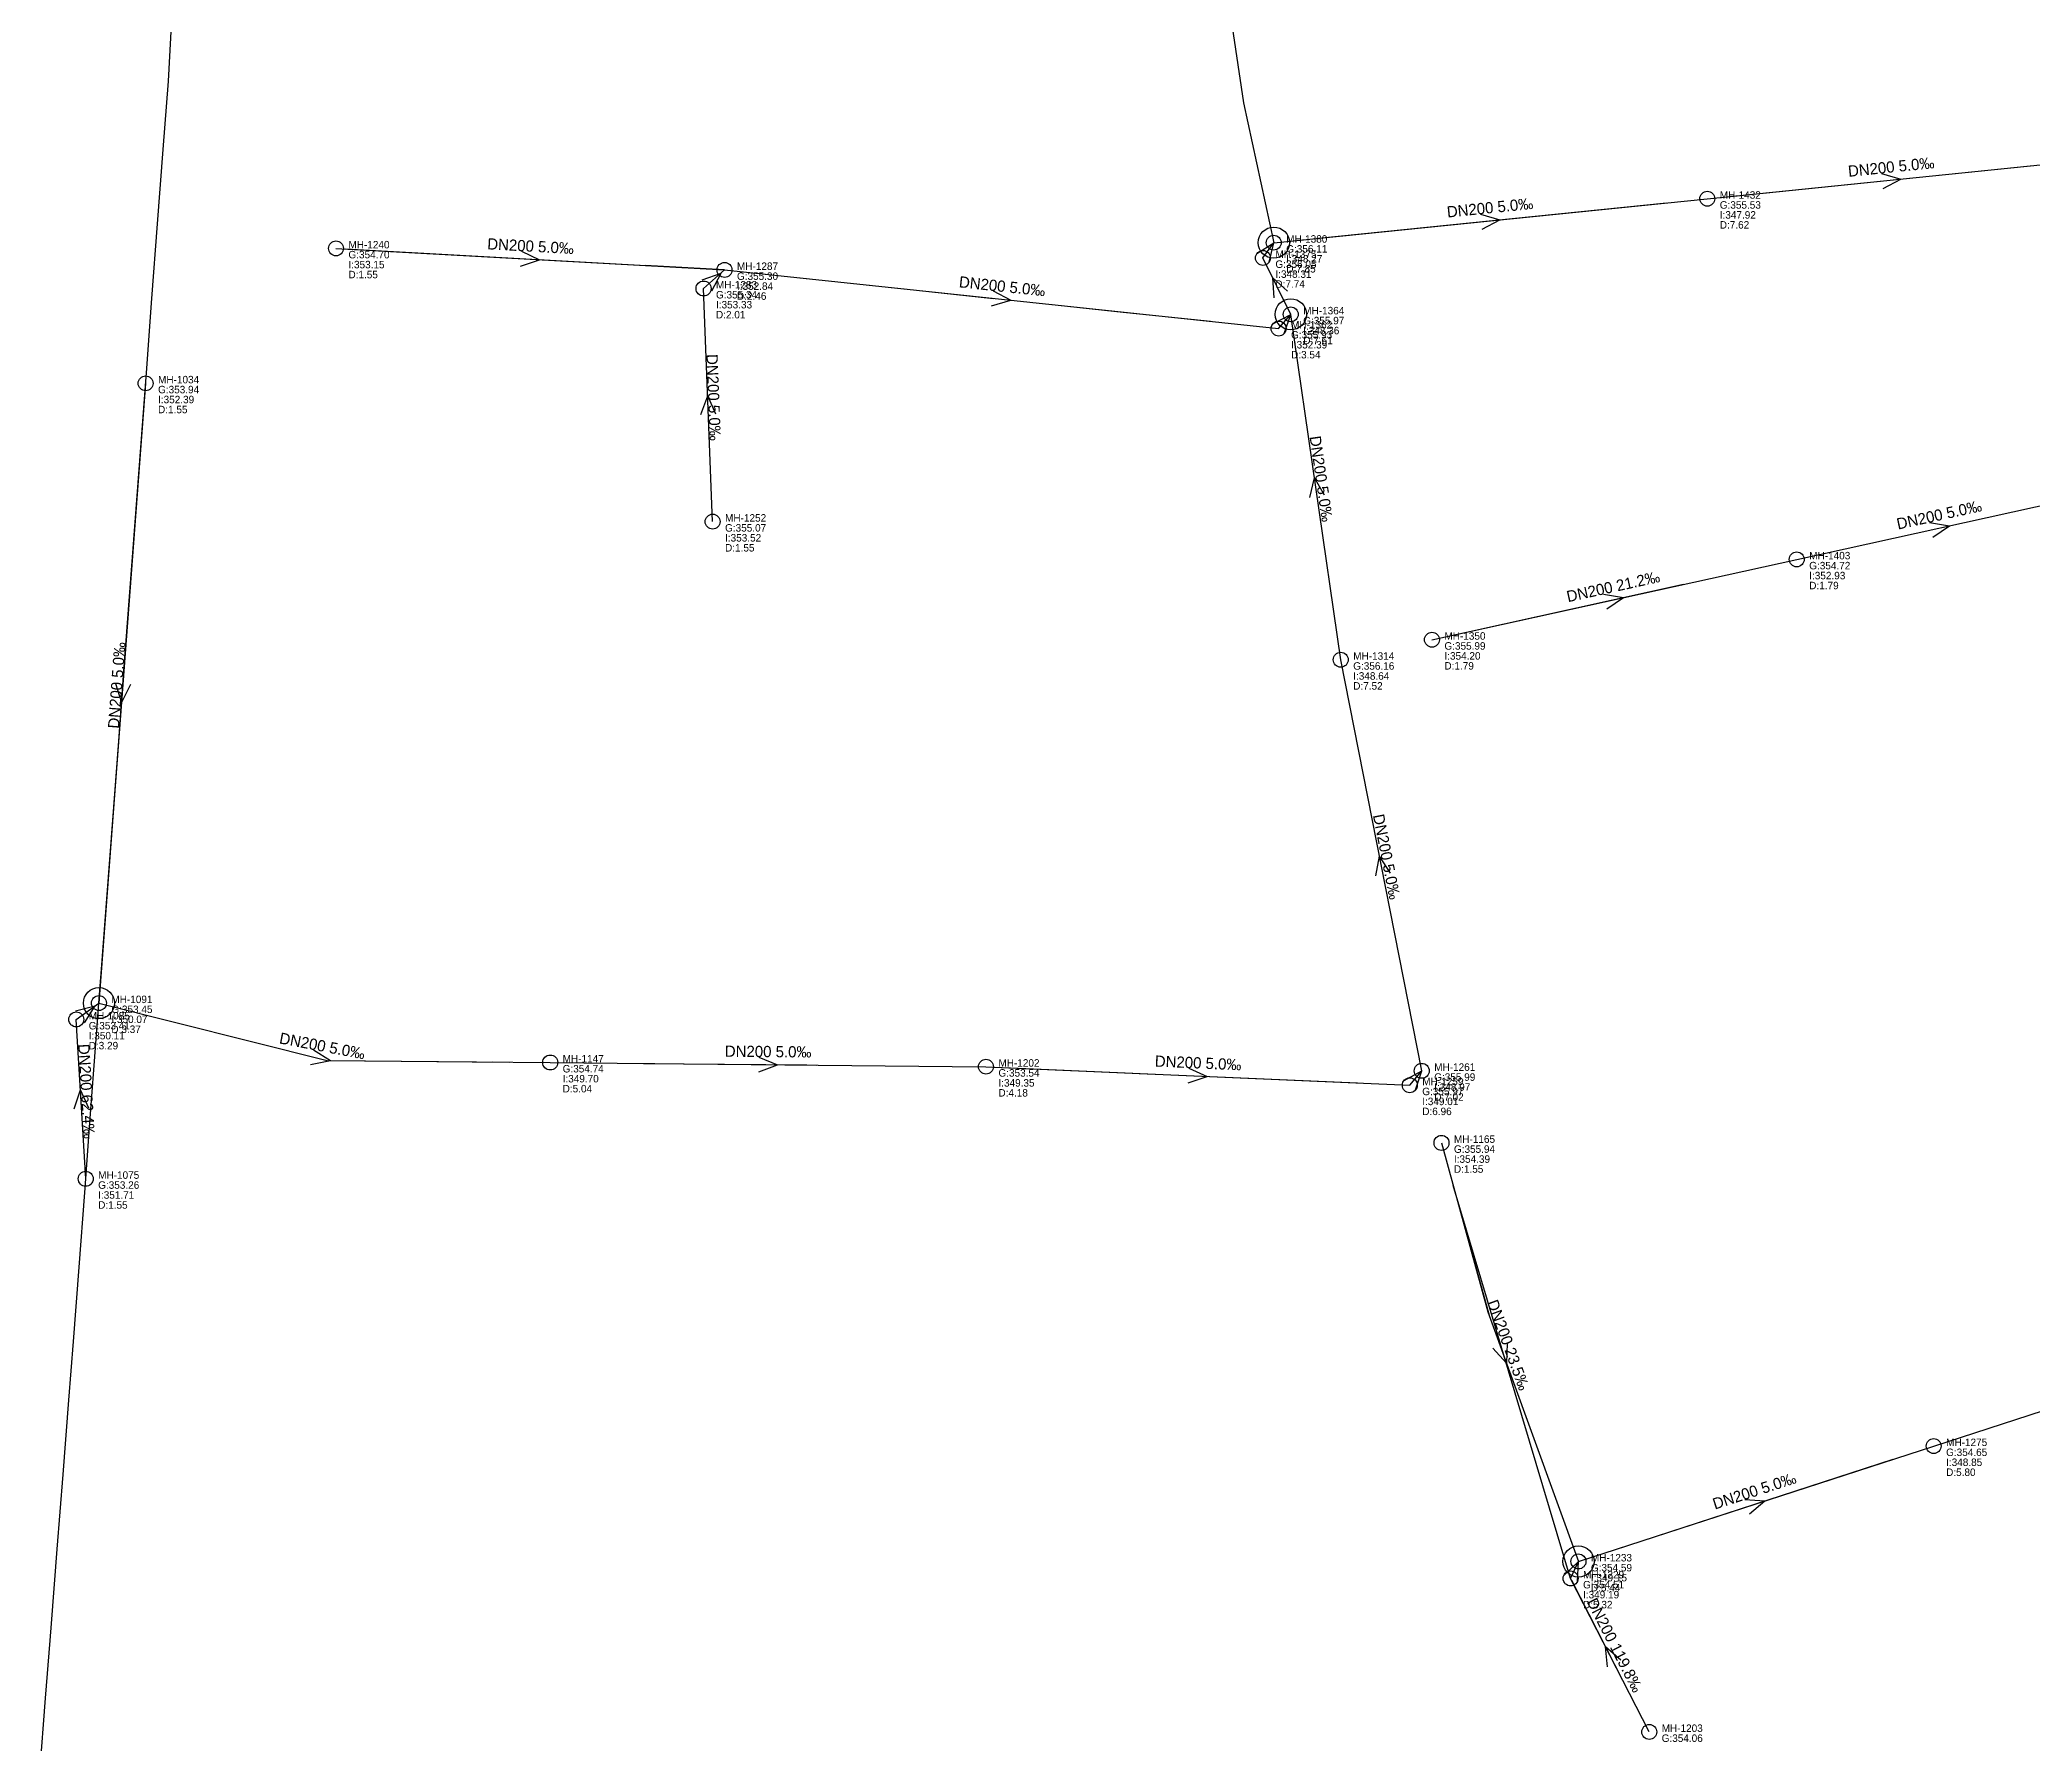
# Model space of a CAD drawing. Header units: metres. Extents: x 449901 to 451990, y 2566737 to 2570846.
# Drawn here: x 449943.2 to 450263.2, y 2568016.7 to 2568290.2 of the extents above; entities that cross this region are included whole.
import ezdxf
from ezdxf.enums import TextEntityAlignment as Align

# ---------------------------------------------------------------- set-up
doc = ezdxf.new("R2010")
doc.units = ezdxf.units.M
for name, color, linetype in [('SEW-CATCHMENT', 4, 'Continuous'), ('SEW-DROP', 6, 'Continuous'), ('SEW-LABEL', 2, 'Continuous'), ('SEW-MH', 7, 'Continuous'), ('SEW-MH-LABEL', 8, 'Continuous'), ('SEW-PIPE-DN200', 3, 'Continuous'), ('SEW-RIDER', 8, 'Continuous')]:
    doc.layers.add(name, color=color, linetype=linetype)

msp = doc.modelspace()

# ---------------------------------------------------------------- linework, layer by layer
at = {"layer": 'SEW-CATCHMENT'}
msp.add_lwpolyline([(449943.16, 2568011.96), (449944.09, 2568023.93), (449944.82, 2568033.2), (449945.03, 2568035.89), (449945.96, 2568047.85), (449946.89, 2568059.82), (449947.83, 2568071.78), (449948.56, 2568081.18), (449949.46, 2568093.15), (449950.36, 2568105.12), (449951.26, 2568117.08), (449952.16, 2568129.05), (449952.65, 2568135.55), (449953.07, 2568141.01), (449953.97, 2568152.98), (449954.87, 2568164.95), (449955.77, 2568176.91), (449956.67, 2568188.88), (449957.57, 2568200.84), (449958.47, 2568212.81), (449959.37, 2568224.78), (449960.27, 2568236.74), (449961.17, 2568248.71), (449962.08, 2568260.68), (449962.98, 2568272.64), (449963.8, 2568283.59), (449964.49, 2568295.57)], dxfattribs=at)
at = {"layer": 'SEW-DROP'}
for centre in [(450141.37, 2568257.67), (450144.1, 2568246.16), (449952.65, 2568135.55), (450190.31, 2568045.88)]:
    msp.add_circle(centre, 2.5, dxfattribs=at)
at = {"layer": 'SEW-LABEL'}
for p, q in [((450239.01, 2568268.78), (450242.12, 2568267.89)), ((450239.26, 2568266.39), (450242.12, 2568267.89)), ((450174.58, 2568262.24), (450177.68, 2568261.35)), ((450174.82, 2568259.85), (450177.68, 2568261.35)), ((450020.51, 2568256.3), (450023.44, 2568254.93)), ((450138.65, 2568255.92), (450141.37, 2568257.67)), ((450140.61, 2568254.53), (450141.37, 2568257.67)), ((450020.37, 2568253.9), (450023.44, 2568254.93)), ((450049.53, 2568251.71), (450052.58, 2568252.79)), ((450051.12, 2568249.91), (450052.58, 2568252.79)), ((450141.45, 2568248.81), (450141.2, 2568252.03)), ((450143.6, 2568249.87), (450141.2, 2568252.03)), ((450096.28, 2568249.93), (450099.14, 2568248.43)), ((450096.03, 2568247.55), (450099.14, 2568248.43)), ((450141.24, 2568244.66), (450144.1, 2568246.16)), ((450143.06, 2568243.1), (450144.1, 2568246.16)), ((450049.36, 2568230.05), (450050.44, 2568233.09)), ((450051.75, 2568230.14), (450050.44, 2568233.09)), ((450147.14, 2568216.77), (450147.9, 2568219.91)), ((450149.52, 2568217.11), (450147.9, 2568219.91)), ((450246.72, 2568212.73), (450249.9, 2568212.21)), ((450247.23, 2568210.39), (450249.9, 2568212.21)), ((450194.35, 2568201.21), (450197.54, 2568200.68)), ((450194.87, 2568198.86), (450197.54, 2568200.68)), ((449955.32, 2568186.9), (449956.29, 2568183.82)), ((449957.71, 2568186.72), (449956.29, 2568183.82)), ((450157.75, 2568155.97), (450158.34, 2568159.15)), ((450160.1, 2568156.44), (450158.34, 2568159.15)), ((449948.91, 2568134.33), (449952.05, 2568135.12)), ((449950.32, 2568132.39), (449952.05, 2568135.12)), ((449987.11, 2568128.05), (449989.83, 2568126.31)), ((449986.66, 2568125.69), (449989.83, 2568126.31)), ((450058.63, 2568124.49), (450061.64, 2568125.66)), ((450058.65, 2568126.89), (450061.64, 2568125.66)), ((450127.73, 2568125.11), (450130.68, 2568123.78)), ((450162.3, 2568123.13), (450165.14, 2568124.67)), ((450164.14, 2568121.6), (450165.14, 2568124.67)), ((449948.66, 2568118.56), (449949.68, 2568121.62)), ((449951.05, 2568118.7), (449949.68, 2568121.62)), ((450127.63, 2568122.72), (450130.68, 2568123.78)), ((450176.58, 2568080.14), (450178.74, 2568077.73)), ((450178.84, 2568080.96), (450178.74, 2568077.73)), ((450217.04, 2568055.82), (450220.27, 2568055.61)), ((450217.79, 2568053.54), (450220.27, 2568055.61)), ((450187.96, 2568043.65), (450190.31, 2568045.88)), ((450190.14, 2568042.65), (450190.31, 2568045.88)), ((450194.98, 2568028.94), (450194.68, 2568032.16)), ((450197.12, 2568030.04), (450194.68, 2568032.16))]:
    msp.add_line(p, q, dxfattribs=at)
at = {"layer": 'SEW-MH'}
for centre in [(450211.01, 2568264.73), (450141.37, 2568257.67), (449990.73, 2568256.75), (450139.63, 2568255.22), (450053.14, 2568253.29), (450049.77, 2568250.31), (450144.1, 2568246.16), (450142.15, 2568243.88), (449960.15, 2568235.08), (450051.23, 2568212.87), (450225.38, 2568206.81), (450166.78, 2568193.91), (450152.13, 2568190.69), (449952.65, 2568135.55), (449949.01, 2568132.92), (450025.14, 2568126.01), (450095.14, 2568125.34), (450165.14, 2568124.67), (450163.22, 2568122.36), (450168.31, 2568113.1), (449950.53, 2568107.33), (450247.37, 2568064.41), (450190.31, 2568045.88), (450189.05, 2568043.15), (450201.68, 2568018.5)]:
    msp.add_circle(centre, 1.2, dxfattribs=at)
at = {"layer": 'SEW-PIPE-DN200'}
for points in [[(450116.87, 2568353.44), (450123.98, 2568329.28), (450129.22, 2568316.74), (450132.65, 2568306.01), (450136.49, 2568280.15), (450141.37, 2568257.67)], [(450211.01, 2568264.73), (450270.24, 2568270.74)], [(450141.37, 2568257.67), (450211.01, 2568264.73)], [(449990.73, 2568256.75), (450053.14, 2568253.29)], [(450139.63, 2568255.22), (450141.37, 2568257.67)], [(450144.1, 2568246.16), (450139.63, 2568255.22)], [(450049.77, 2568250.31), (450053.14, 2568253.29)], [(450053.14, 2568253.29), (450142.15, 2568243.88)], [(450051.23, 2568212.87), (450049.77, 2568250.31)], [(450142.15, 2568243.88), (450144.1, 2568246.16)], [(450152.13, 2568190.69), (450144.1, 2568246.16)], [(449960.15, 2568235.08), (449952.65, 2568135.55)], [(450225.38, 2568206.81), (450271.5, 2568216.96)], [(450166.78, 2568193.91), (450225.38, 2568206.81)], [(450165.14, 2568124.67), (450152.13, 2568190.69)], [(449949.01, 2568132.92), (449952.65, 2568135.55)], [(449952.65, 2568135.55), (449989.33, 2568126.35), (450025.14, 2568126.01)], [(449950.53, 2568107.33), (449949.01, 2568132.92)], [(450025.14, 2568126.01), (450095.14, 2568125.34)], [(450095.14, 2568125.34), (450163.22, 2568122.36)], [(450163.22, 2568122.36), (450165.14, 2568124.67)], [(450168.31, 2568113.1), (450175.73, 2568085.99), (450190.31, 2568045.88)], [(450247.37, 2568064.41), (450295.79, 2568080.14)], [(450190.31, 2568045.88), (450247.37, 2568064.41)], [(450189.05, 2568043.15), (450190.31, 2568045.88)], [(450201.68, 2568018.5), (450189.05, 2568043.15)]]:
    msp.add_lwpolyline(points, dxfattribs=at)
at = {"layer": 'SEW-RIDER'}
for points in [[(450213.19, 2568264.95), (450262.88, 2568270)], [(450148.55, 2568258.39), (450204.46, 2568264.07)], [(449992.26, 2568256.66), (450053.14, 2568253.29), (450040.37, 2568254)], [(450059.19, 2568252.65), (450082.48, 2568250.19), (450096.33, 2568248.72)], [(450105.77, 2568247.72), (450116.15, 2568246.63), (450131.18, 2568245.04)], [(450051.23, 2568212.87), (450051.23, 2568212.87)], [(450166.78, 2568193.91), (450207.19, 2568202.81), (450207.19, 2568202.81)], [(449989.78, 2568126.34), (450012.59, 2568126.12), (450013.3, 2568126.12)], [(450015.92, 2568126.09), (450018.57, 2568126.07)], [(450040.1, 2568125.86), (450041.8, 2568125.85), (450041.92, 2568125.85)], [(450046.54, 2568125.8), (450066.35, 2568125.61), (450067.92, 2568125.6)], [(450095.14, 2568125.34), (450099.07, 2568125.17), (450118.72, 2568124.31)], [(450119.75, 2568124.26), (450123.58, 2568124.1), (450154.82, 2568122.73)], [(449950.53, 2568107.33), (449950.53, 2568107.33), (449950.53, 2568107.33)], [(449950.53, 2568107.33), (449950.53, 2568107.33), (449950.53, 2568107.33)], [(450189.05, 2568043.15), (450189.05, 2568043.15), (450170.18, 2568106.26)], [(450170.18, 2568106.26), (450176.01, 2568085.23)], [(450196.09, 2568047.75), (450240.85, 2568062.3)], [(450197.35, 2568026.95), (450196.17, 2568029.26), (450189.23, 2568042.8)]]:
    msp.add_lwpolyline(points, dxfattribs=at)

# ---------------------------------------------------------------- texts
at = {"layer": 'SEW-LABEL'}
for s, rotation, p in [('DN200 5.0‰', 5.794, (450240.63, 2568268.94)), ('DN200 5.0‰', 5.794, (450176.19, 2568262.4)), ('DN200 5.0‰', -3.1728, (450021.94, 2568256.22)), ('DN200 5.0‰', -6.0344, (450097.65, 2568249.78)), ('DN200 5.0‰', 272.2343, (450050.5, 2568232.79)), ('DN200 5.0‰', 278.2361, (450148.11, 2568219.62)), ('DN200 5.0‰', 12.4136, (450248.44, 2568213.08)), ('DN200 21.2‰', 12.4136, (450196.08, 2568201.56)), ('DN200 5.0‰', 85.6943, (449956.4, 2568186.52)), ('DN200 5.0‰', 281.146, (450158.63, 2568158.88)), ('DN200 5.0‰', -10.7099, (449988.36, 2568127.79)), ('DN200 62.4‰', 273.4091, (449949.77, 2568121.33)), ('DN200 5.0‰', -0.5461, (450060.14, 2568126.87)), ('DN200 5.0‰', -2.5025, (450129.18, 2568125.05)), ('DN200 23.5‰', -70.0325, (450178.22, 2568080.34)), ('DN200 5.0‰', 17.9968, (450218.84, 2568056.35)), ('DN200 119.8‰', 297.1124, (450195.37, 2568032.03))]:
    msp.add_text(s, height=1.8, rotation=rotation, dxfattribs=at).set_placement(p, align=Align.CENTER)
at = {"layer": 'SEW-MH-LABEL'}
for s, p in [('MH-1432', (450213.01, 2568264.73)), ('G:355.53', (450213.01, 2568263.13)), ('I:347.92', (450213.01, 2568261.53)), ('MH-1380', (450143.37, 2568257.67)), ('D:7.62', (450213.01, 2568259.93)), ('G:354.70', (449992.73, 2568255.15)), ('MH-1240', (449992.73, 2568256.75)), ('MH-1375', (450141.63, 2568255.22)), ('G:356.11', (450143.37, 2568256.07)), ('I:348.27', (450143.37, 2568254.47)), ('D:1.55', (449992.73, 2568251.95)), ('I:353.15', (449992.73, 2568253.55)), ('G:355.30', (450055.14, 2568251.69)), ('MH-1287', (450055.14, 2568253.29)), ('G:356.05', (450141.63, 2568253.62)), ('I:348.31', (450141.63, 2568252.02)), ('D:7.85', (450143.37, 2568252.87)), ('G:355.34', (450051.77, 2568248.71)), ('MH-1283', (450051.77, 2568250.31)), ('D:2.46', (450055.14, 2568248.49)), ('I:352.84', (450055.14, 2568250.09)), ('D:7.74', (450141.63, 2568250.42)), ('D:2.01', (450051.77, 2568245.51)), ('I:353.33', (450051.77, 2568247.11)), ('G:355.97', (450146.1, 2568244.56)), ('MH-1364', (450146.1, 2568246.16)), ('G:355.93', (450144.15, 2568242.28)), ('MH-1362', (450144.15, 2568243.88)), ('D:7.61', (450146.1, 2568241.36)), ('I:348.36', (450146.1, 2568242.96)), ('D:3.54', (450144.15, 2568239.08)), ('I:352.39', (450144.15, 2568240.68)), ('MH-1034', (449962.15, 2568235.08)), ('G:353.94', (449962.15, 2568233.48)), ('I:352.39', (449962.15, 2568231.88)), ('D:1.55', (449962.15, 2568230.28)), ('MH-1252', (450053.23, 2568212.87)), ('G:355.07', (450053.23, 2568211.27)), ('I:353.52', (450053.23, 2568209.67)), ('D:1.55', (450053.23, 2568208.07)), ('MH-1403', (450227.38, 2568206.81)), ('G:354.72', (450227.38, 2568205.21)), ('I:352.93', (450227.38, 2568203.61)), ('D:1.79', (450227.38, 2568202.01)), ('MH-1350', (450168.78, 2568193.91)), ('MH-1314', (450154.13, 2568190.69)), ('G:355.99', (450168.78, 2568192.31)), ('I:354.20', (450168.78, 2568190.71)), ('G:356.16', (450154.13, 2568189.09)), ('I:348.64', (450154.13, 2568187.49)), ('D:1.79', (450168.78, 2568189.11)), ('D:7.52', (450154.13, 2568185.89)), ('MH-1091', (449954.65, 2568135.55)), ('MH-1085', (449951.01, 2568132.92)), ('G:353.45', (449954.65, 2568133.95)), ('I:350.07', (449954.65, 2568132.35)), ('G:353.41', (449951.01, 2568131.32)), ('I:350.11', (449951.01, 2568129.72)), ('D:3.37', (449954.65, 2568130.75)), ('D:3.29', (449951.01, 2568128.12)), ('MH-1147', (450027.14, 2568126.01)), ('G:354.74', (450027.14, 2568124.41)), ('I:349.70', (450027.14, 2568122.81)), ('G:353.54', (450097.14, 2568123.74)), ('MH-1202', (450097.14, 2568125.34)), ('G:355.99', (450167.14, 2568123.07)), ('MH-1261', (450167.14, 2568124.67)), ('D:5.04', (450027.14, 2568121.21)), ('D:4.18', (450097.14, 2568120.54)), ('I:349.35', (450097.14, 2568122.14)), ('G:355.97', (450165.22, 2568120.76)), ('MH-1259', (450165.22, 2568122.36)), ('D:7.02', (450167.14, 2568119.87)), ('I:348.97', (450167.14, 2568121.47)), ('D:6.96', (450165.22, 2568117.56)), ('I:349.01', (450165.22, 2568119.16)), ('MH-1165', (450170.31, 2568113.1)), ('G:355.94', (450170.31, 2568111.5)), ('I:354.39', (450170.31, 2568109.9)), ('MH-1075', (449952.53, 2568107.33)), ('D:1.55', (450170.31, 2568108.3)), ('G:353.26', (449952.53, 2568105.73)), ('I:351.71', (449952.53, 2568104.13)), ('D:1.55', (449952.53, 2568102.53)), ('G:354.65', (450249.37, 2568062.81)), ('MH-1275', (450249.37, 2568064.41)), ('D:5.80', (450249.37, 2568059.61)), ('I:348.85', (450249.37, 2568061.21)), ('MH-1233', (450192.31, 2568045.88)), ('MH-1229', (450191.05, 2568043.15)), ('G:354.59', (450192.31, 2568044.28)), ('I:349.15', (450192.31, 2568042.68)), ('G:354.51', (450191.05, 2568041.55)), ('I:349.19', (450191.05, 2568039.95)), ('D:5.44', (450192.31, 2568041.08)), ('D:5.32', (450191.05, 2568038.35)), ('MH-1203', (450203.68, 2568018.5)), ('G:354.06', (450203.68, 2568016.9))]:
    msp.add_text(s, height=1.2, dxfattribs=at).set_placement(p)

doc.saveas('drawing.dxf')
